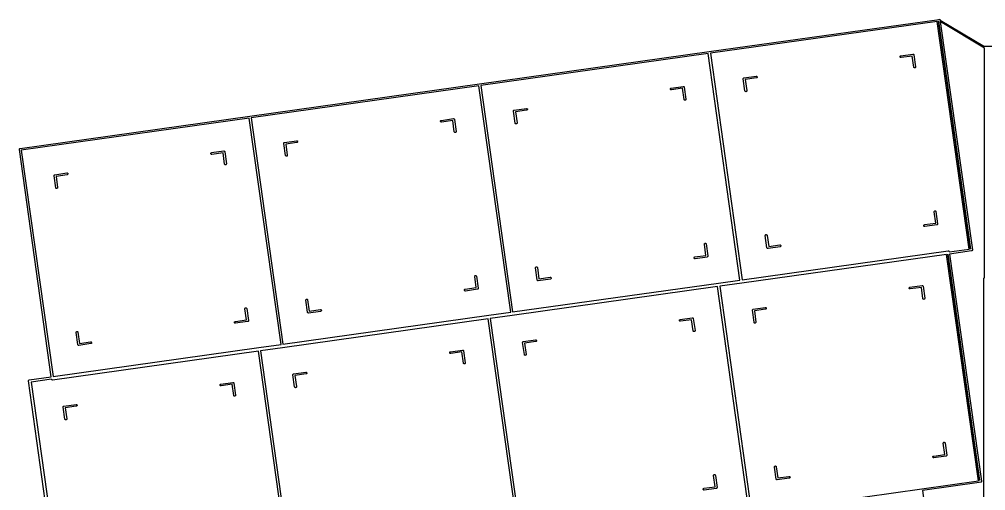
# Model space of a CAD drawing. Header units: millimetres. Extents: x 30 to 267, y -143 to -67.
# Drawn here: x 156.4 to 225.8, y -100.6 to -66.7 of the extents above; entities that cross this region are included whole.
import ezdxf

# ---------------------------------------------------------------- set-up
doc = ezdxf.new("R2010")
doc.units = ezdxf.units.MM
doc.layers.add('User.Drawings', color=9, linetype='CONTINUOUS', true_color=0xc2c2c2)

msp = doc.modelspace()

# ---------------------------------------------------------------- linework, layer by layer
at = {"layer": 'User.Drawings', "linetype": 'CONTINUOUS'}
for p, q in [((205.945, -69.038), (222.435, -66.721)), ((222.3, -66.872), (206.028, -69.159)), ((224.596, -83.208), (222.3, -66.872)), ((222.387, -66.86), (224.686, -83.221)), ((222.389, -66.86), (222.387, -66.86)), ((224.688, -83.221), (222.389, -66.86)), ((222.435, -66.721), (222.448, -66.72)), ((222.448, -66.72), (222.448, -66.72)), ((222.448, -66.72), (222.473, -66.726)), ((222.473, -66.726), (222.494, -66.742)), ((222.494, -66.742), (222.507, -66.764)), ((222.507, -66.764), (222.509, -66.773)), ((222.509, -66.773), (225.692, -68.676)), ((225.691, -68.778), (222.525, -66.884)), ((222.525, -66.884), (224.827, -83.267)), ((225.692, -68.676), (225.694, -68.663)), ((225.694, -68.663), (225.718, -68.639)), ((225.718, -68.639), (225.735, -68.636)), ((225.735, -68.636), (242.344, -68.636)), ((189.453, -71.356), (205.944, -69.038)), ((205.853, -69.183), (189.537, -71.477)), ((208.136, -85.432), (205.853, -69.183)), ((205.944, -69.038), (205.945, -69.038)), ((206.028, -69.159), (208.311, -85.407)), ((219.641, -69.372), (219.657, -69.351)), ((219.657, -69.351), (219.679, -69.338)), ((219.679, -69.338), (219.691, -69.335)), ((219.691, -69.335), (220.557, -69.214)), ((220.51, -69.353), (219.709, -69.465)), ((220.623, -70.153), (220.51, -69.353)), ((220.557, -69.214), (220.57, -69.213)), ((220.57, -69.213), (220.594, -69.219)), ((220.594, -69.219), (220.615, -69.235)), ((220.615, -69.235), (220.628, -69.257)), ((220.628, -69.257), (220.631, -69.269)), ((220.631, -69.269), (220.753, -70.135)), ((225.691, -85.264), (225.691, -68.778)), ((219.635, -69.396), (219.641, -69.372)), ((219.638, -69.422), (219.635, -69.396)), ((219.651, -69.444), (219.638, -69.422)), ((219.672, -69.459), (219.651, -69.444)), ((219.697, -69.466), (219.672, -69.459)), ((219.709, -69.465), (219.697, -69.466)), ((220.626, -70.166), (220.623, -70.153)), ((220.639, -70.188), (220.626, -70.166)), ((220.659, -70.203), (220.639, -70.188)), ((220.684, -70.21), (220.659, -70.203)), ((220.709, -70.206), (220.684, -70.21)), ((220.731, -70.193), (220.709, -70.206)), ((220.747, -70.173), (220.731, -70.193)), ((220.753, -70.148), (220.747, -70.173)), ((220.753, -70.135), (220.753, -70.148)), ((172.963, -73.673), (189.453, -71.356)), ((189.453, -71.356), (189.453, -71.356)), ((208.381, -70.978), (208.388, -70.953)), ((208.382, -70.991), (208.381, -70.978)), ((208.503, -71.857), (208.382, -70.991)), ((208.388, -70.953), (208.403, -70.933)), ((208.403, -70.933), (208.425, -70.92)), ((208.425, -70.92), (208.437, -70.917)), ((208.437, -70.917), (209.303, -70.795)), ((209.321, -70.925), (208.521, -71.038)), ((208.521, -71.038), (208.633, -71.838)), ((209.303, -70.795), (209.316, -70.795)), ((209.316, -70.795), (209.341, -70.801)), ((209.334, -70.922), (209.321, -70.925)), ((209.356, -70.909), (209.334, -70.922)), ((209.341, -70.801), (209.361, -70.816)), ((209.371, -70.889), (209.356, -70.909)), ((209.361, -70.816), (209.374, -70.838)), ((209.378, -70.864), (209.371, -70.889)), ((209.374, -70.838), (209.378, -70.864)), ((189.405, -71.495), (173.046, -73.794)), ((191.688, -87.743), (189.405, -71.495)), ((189.537, -71.477), (191.82, -87.725)), ((203.144, -71.714), (203.15, -71.689)), ((203.147, -71.739), (203.144, -71.714)), ((203.16, -71.761), (203.147, -71.739)), ((203.15, -71.689), (203.166, -71.669)), ((203.181, -71.777), (203.16, -71.761)), ((203.166, -71.669), (203.188, -71.656)), ((203.206, -71.783), (203.181, -71.777)), ((203.188, -71.656), (203.2, -71.653)), ((203.2, -71.653), (204.066, -71.531)), ((203.218, -71.783), (203.206, -71.783)), ((204.019, -71.67), (203.218, -71.783)), ((204.132, -72.471), (204.019, -71.67)), ((204.066, -71.531), (204.079, -71.531)), ((204.079, -71.531), (204.103, -71.537)), ((204.103, -71.537), (204.124, -71.552)), ((204.124, -71.552), (204.137, -71.574)), ((204.137, -71.574), (204.14, -71.587)), ((204.14, -71.587), (204.262, -72.453)), ((208.506, -71.869), (208.503, -71.857)), ((208.519, -71.891), (208.506, -71.869)), ((208.54, -71.906), (208.519, -71.891)), ((208.565, -71.913), (208.54, -71.906)), ((208.59, -71.909), (208.565, -71.913)), ((208.612, -71.896), (208.59, -71.909)), ((208.627, -71.876), (208.612, -71.896)), ((208.634, -71.851), (208.627, -71.876)), ((208.633, -71.838), (208.634, -71.851)), ((204.135, -72.483), (204.132, -72.471)), ((204.148, -72.505), (204.135, -72.483)), ((204.168, -72.521), (204.148, -72.505)), ((204.193, -72.527), (204.168, -72.521)), ((204.218, -72.524), (204.193, -72.527)), ((204.24, -72.511), (204.218, -72.524)), ((204.256, -72.49), (204.24, -72.511)), ((204.262, -72.466), (204.256, -72.49)), ((204.262, -72.453), (204.262, -72.466)), ((191.89, -73.296), (191.897, -73.271)), ((191.891, -73.309), (191.89, -73.296)), ((192.012, -74.174), (191.891, -73.309)), ((191.897, -73.271), (191.912, -73.25)), ((191.912, -73.25), (191.934, -73.237)), ((191.934, -73.237), (191.946, -73.234)), ((191.946, -73.234), (192.812, -73.113)), ((192.83, -73.243), (192.03, -73.355)), ((192.03, -73.355), (192.142, -74.156)), ((192.812, -73.113), (192.825, -73.112)), ((192.825, -73.112), (192.85, -73.119)), ((192.843, -73.24), (192.83, -73.243)), ((192.865, -73.227), (192.843, -73.24)), ((192.85, -73.119), (192.87, -73.134)), ((192.88, -73.206), (192.865, -73.227)), ((192.87, -73.134), (192.883, -73.156)), ((192.887, -73.181), (192.88, -73.206)), ((192.883, -73.156), (192.887, -73.181)), ((156.471, -75.991), (172.962, -73.674)), ((172.916, -73.812), (156.555, -76.112)), ((175.199, -90.061), (172.916, -73.812)), ((172.962, -73.674), (172.963, -73.673)), ((173.046, -73.794), (175.329, -90.042)), ((186.653, -74.032), (186.659, -74.007)), ((186.656, -74.057), (186.653, -74.032)), ((186.669, -74.079), (186.656, -74.057)), ((186.659, -74.007), (186.675, -73.987)), ((186.69, -74.095), (186.669, -74.079)), ((186.675, -73.987), (186.697, -73.974)), ((186.715, -74.101), (186.69, -74.095)), ((186.697, -73.974), (186.709, -73.971)), ((186.709, -73.971), (187.575, -73.849)), ((186.727, -74.1), (186.715, -74.101)), ((187.528, -73.988), (186.727, -74.1)), ((187.641, -74.789), (187.528, -73.988)), ((187.575, -73.849), (187.588, -73.848)), ((187.588, -73.848), (187.612, -73.855)), ((187.612, -73.855), (187.633, -73.87)), ((187.633, -73.87), (187.646, -73.892)), ((187.646, -73.892), (187.649, -73.905)), ((187.649, -73.905), (187.771, -74.77)), ((192.015, -74.187), (192.012, -74.174)), ((192.028, -74.209), (192.015, -74.187)), ((192.049, -74.224), (192.028, -74.209)), ((192.121, -74.214), (192.099, -74.227)), ((192.136, -74.194), (192.121, -74.214)), ((192.143, -74.169), (192.136, -74.194)), ((192.142, -74.156), (192.143, -74.169)), ((187.644, -74.801), (187.641, -74.789)), ((187.657, -74.823), (187.644, -74.801)), ((187.677, -74.839), (187.657, -74.823)), ((187.702, -74.845), (187.677, -74.839)), ((187.727, -74.841), (187.702, -74.845)), ((187.749, -74.828), (187.727, -74.841)), ((187.765, -74.808), (187.749, -74.828)), ((187.771, -74.783), (187.765, -74.808)), ((187.771, -74.77), (187.771, -74.783)), ((192.074, -74.231), (192.049, -74.224)), ((192.099, -74.227), (192.074, -74.231)), ((175.399, -75.613), (175.405, -75.589)), ((175.405, -75.589), (175.421, -75.568)), ((175.421, -75.568), (175.443, -75.555)), ((175.443, -75.555), (175.455, -75.552)), ((175.455, -75.552), (176.321, -75.431)), ((176.339, -75.56), (175.539, -75.673)), ((176.321, -75.431), (176.334, -75.43)), ((176.334, -75.43), (176.359, -75.436)), ((176.352, -75.557), (176.339, -75.56)), ((176.374, -75.544), (176.352, -75.557)), ((176.359, -75.436), (176.379, -75.452)), ((176.389, -75.524), (176.374, -75.544)), ((176.379, -75.452), (176.392, -75.474)), ((176.396, -75.499), (176.389, -75.524)), ((176.392, -75.474), (176.396, -75.499)), ((156.415, -76.052), (156.421, -76.028)), ((156.416, -76.065), (156.415, -76.052)), ((158.708, -92.378), (156.416, -76.065)), ((156.421, -76.028), (156.437, -76.007)), ((156.437, -76.007), (156.459, -75.994)), ((156.459, -75.994), (156.471, -75.991)), ((156.555, -76.112), (158.838, -92.36)), ((170.184, -76.304), (170.206, -76.291)), ((170.206, -76.291), (170.218, -76.288)), ((170.218, -76.288), (171.084, -76.167)), ((171.084, -76.167), (171.097, -76.166)), ((171.097, -76.166), (171.121, -76.172)), ((171.121, -76.172), (171.142, -76.188)), ((171.142, -76.188), (171.155, -76.21)), ((171.155, -76.21), (171.158, -76.222)), ((171.158, -76.222), (171.279, -77.088)), ((175.4, -75.626), (175.399, -75.613)), ((175.521, -76.492), (175.4, -75.626)), ((175.539, -75.673), (175.651, -76.474)), ((170.162, -76.349), (170.168, -76.325)), ((170.165, -76.375), (170.162, -76.349)), ((170.178, -76.397), (170.165, -76.375)), ((170.168, -76.325), (170.184, -76.304)), ((170.199, -76.412), (170.178, -76.397)), ((170.224, -76.419), (170.199, -76.412)), ((170.236, -76.418), (170.224, -76.419)), ((171.037, -76.305), (170.236, -76.418)), ((171.15, -77.106), (171.037, -76.305)), ((175.524, -76.504), (175.521, -76.492)), ((175.537, -76.526), (175.524, -76.504)), ((175.558, -76.542), (175.537, -76.526)), ((175.582, -76.548), (175.558, -76.542)), ((175.608, -76.545), (175.582, -76.548)), ((175.63, -76.532), (175.608, -76.545)), ((175.645, -76.511), (175.63, -76.532)), ((175.652, -76.486), (175.645, -76.511)), ((175.651, -76.474), (175.652, -76.486)), ((171.153, -77.119), (171.15, -77.106)), ((171.166, -77.141), (171.153, -77.119)), ((171.186, -77.156), (171.166, -77.141)), ((171.211, -77.163), (171.186, -77.156)), ((171.236, -77.159), (171.211, -77.163)), ((171.258, -77.146), (171.236, -77.159)), ((171.274, -77.126), (171.258, -77.146)), ((171.28, -77.101), (171.274, -77.126)), ((171.279, -77.088), (171.28, -77.101)), ((158.908, -77.931), (158.914, -77.906)), ((158.909, -77.944), (158.908, -77.931)), ((159.03, -78.81), (158.909, -77.944)), ((158.914, -77.906), (158.93, -77.886)), ((158.93, -77.886), (158.952, -77.873)), ((158.952, -77.873), (158.964, -77.87)), ((158.964, -77.87), (159.83, -77.748)), ((159.848, -77.878), (159.048, -77.991)), ((159.048, -77.991), (159.16, -78.791)), ((159.83, -77.748), (159.843, -77.748)), ((159.843, -77.748), (159.868, -77.754)), ((159.861, -77.875), (159.848, -77.878)), ((159.883, -77.862), (159.861, -77.875)), ((159.868, -77.754), (159.888, -77.769)), ((159.898, -77.842), (159.883, -77.862)), ((159.888, -77.769), (159.901, -77.791)), ((159.905, -77.817), (159.898, -77.842)), ((159.901, -77.791), (159.905, -77.817)), ((159.033, -78.822), (159.03, -78.81)), ((159.046, -78.844), (159.033, -78.822)), ((159.067, -78.859), (159.046, -78.844)), ((159.091, -78.866), (159.067, -78.859)), ((159.117, -78.862), (159.091, -78.866)), ((159.139, -78.849), (159.117, -78.862)), ((159.154, -78.829), (159.139, -78.849)), ((159.161, -78.804), (159.154, -78.829)), ((159.16, -78.791), (159.161, -78.804)), ((222.082, -80.529), (222.089, -80.504)), ((222.083, -80.541), (222.082, -80.529)), ((222.195, -81.342), (222.083, -80.541)), ((222.089, -80.504), (222.104, -80.483)), ((222.104, -80.483), (222.126, -80.47)), ((222.126, -80.47), (222.151, -80.467)), ((222.151, -80.467), (222.176, -80.473)), ((222.176, -80.473), (222.197, -80.489)), ((222.197, -80.489), (222.209, -80.511)), ((222.209, -80.511), (222.213, -80.523)), ((222.213, -80.523), (222.334, -81.389)), ((221.338, -81.516), (221.345, -81.491)), ((221.342, -81.541), (221.338, -81.516)), ((221.355, -81.563), (221.342, -81.541)), ((221.345, -81.491), (221.36, -81.471)), ((221.375, -81.579), (221.355, -81.563)), ((221.36, -81.471), (221.382, -81.458)), ((221.4, -81.585), (221.375, -81.579)), ((221.382, -81.458), (221.394, -81.455)), ((221.394, -81.455), (222.195, -81.342)), ((221.413, -81.584), (221.4, -81.585)), ((222.278, -81.463), (221.413, -81.584)), ((222.291, -81.46), (222.278, -81.463)), ((222.313, -81.447), (222.291, -81.46)), ((222.328, -81.426), (222.313, -81.447)), ((222.335, -81.402), (222.328, -81.426)), ((222.334, -81.389), (222.335, -81.402)), ((209.963, -82.232), (209.969, -82.207)), ((209.963, -82.245), (209.963, -82.232)), ((210.085, -83.11), (209.963, -82.245)), ((209.969, -82.207), (209.985, -82.187)), ((209.985, -82.187), (210.007, -82.174)), ((210.007, -82.174), (210.032, -82.17)), ((210.032, -82.17), (210.057, -82.176)), ((210.057, -82.176), (210.077, -82.192)), ((210.077, -82.192), (210.09, -82.214)), ((210.09, -82.214), (210.093, -82.226)), ((210.093, -82.226), (210.206, -83.027)), ((205.591, -82.846), (205.598, -82.821)), ((205.592, -82.859), (205.591, -82.846)), ((205.704, -83.66), (205.592, -82.859)), ((205.598, -82.821), (205.613, -82.801)), ((205.613, -82.801), (205.635, -82.788)), ((205.635, -82.788), (205.66, -82.784)), ((205.66, -82.784), (205.685, -82.791)), ((205.685, -82.791), (205.705, -82.806)), ((205.705, -82.806), (205.718, -82.828)), ((205.718, -82.828), (205.721, -82.841)), ((205.721, -82.841), (205.843, -83.706)), ((210.088, -83.123), (210.085, -83.11)), ((210.101, -83.145), (210.088, -83.123)), ((210.121, -83.16), (210.101, -83.145)), ((210.146, -83.167), (210.121, -83.16)), ((210.159, -83.166), (210.146, -83.167)), ((211.025, -83.044), (210.159, -83.166)), ((210.206, -83.027), (211.006, -82.915)), ((211.006, -82.915), (211.019, -82.914)), ((211.019, -82.914), (211.044, -82.92)), ((211.037, -83.041), (211.025, -83.044)), ((211.059, -83.028), (211.037, -83.041)), ((211.044, -82.92), (211.064, -82.936)), ((211.075, -83.008), (211.059, -83.028)), ((211.064, -82.936), (211.077, -82.958)), ((211.081, -82.983), (211.075, -83.008)), ((211.077, -82.958), (211.081, -82.983)), ((223.168, -83.409), (224.596, -83.208)), ((224.686, -83.221), (224.688, -83.221)), ((204.847, -83.833), (204.853, -83.809)), ((204.851, -83.859), (204.847, -83.833)), ((204.864, -83.881), (204.851, -83.859)), ((204.853, -83.809), (204.869, -83.788)), ((204.884, -83.896), (204.864, -83.881)), ((204.869, -83.788), (204.891, -83.775)), ((204.909, -83.903), (204.884, -83.896)), ((204.891, -83.775), (204.903, -83.772)), ((204.903, -83.772), (205.704, -83.66)), ((204.922, -83.902), (204.909, -83.903)), ((205.787, -83.78), (204.922, -83.902)), ((205.8, -83.777), (205.787, -83.78)), ((205.822, -83.764), (205.8, -83.777)), ((205.837, -83.744), (205.822, -83.764)), ((205.844, -83.719), (205.837, -83.744)), ((205.843, -83.706), (205.844, -83.719)), ((222.973, -83.594), (208.28, -85.659)), ((208.311, -85.407), (223.091, -83.33)), ((225.257, -99.842), (222.973, -83.594)), ((223.06, -83.582), (225.343, -99.83)), ((225.344, -99.83), (223.06, -83.582)), ((223.06, -83.582), (223.06, -83.582)), ((223.091, -83.33), (223.104, -83.329)), ((223.104, -83.329), (223.104, -83.329)), ((223.104, -83.329), (223.129, -83.336)), ((223.129, -83.336), (223.149, -83.351)), ((223.149, -83.351), (223.162, -83.373)), ((223.162, -83.373), (223.165, -83.386)), ((223.165, -83.386), (223.168, -83.409)), ((224.771, -83.341), (223.19, -83.564)), ((223.19, -83.564), (225.483, -99.877)), ((224.784, -83.338), (224.771, -83.341)), ((224.806, -83.325), (224.784, -83.338)), ((224.821, -83.305), (224.806, -83.325)), ((224.828, -83.28), (224.821, -83.305)), ((224.827, -83.267), (224.828, -83.28)), ((193.472, -84.549), (193.478, -84.525)), ((193.472, -84.562), (193.472, -84.549)), ((193.594, -85.428), (193.472, -84.562)), ((193.478, -84.525), (193.494, -84.504)), ((193.494, -84.504), (193.516, -84.491)), ((193.516, -84.491), (193.541, -84.488)), ((193.541, -84.488), (193.566, -84.494)), ((193.566, -84.494), (193.586, -84.509)), ((193.586, -84.509), (193.599, -84.531)), ((193.599, -84.531), (193.602, -84.544)), ((193.602, -84.544), (193.715, -85.345)), ((189.1, -85.164), (189.106, -85.139)), ((189.101, -85.177), (189.1, -85.164)), ((189.213, -85.977), (189.101, -85.177)), ((189.106, -85.139), (189.122, -85.119)), ((189.122, -85.119), (189.144, -85.106)), ((189.144, -85.106), (189.169, -85.102)), ((189.169, -85.102), (189.194, -85.108)), ((189.194, -85.108), (189.214, -85.124)), ((189.214, -85.124), (189.227, -85.146)), ((189.227, -85.146), (189.23, -85.158)), ((189.23, -85.158), (189.352, -86.024)), ((193.715, -85.345), (194.515, -85.232)), ((194.515, -85.232), (194.528, -85.232)), ((194.528, -85.232), (194.553, -85.238)), ((194.553, -85.238), (194.573, -85.253)), ((194.573, -85.253), (194.586, -85.276)), ((194.59, -85.301), (194.584, -85.326)), ((194.586, -85.276), (194.59, -85.301)), ((225.659, -85.319), (225.66, -85.307)), ((225.659, -101.855), (225.659, -85.319)), ((225.66, -85.307), (225.67, -85.283)), ((225.67, -85.283), (225.688, -85.265)), ((225.688, -85.265), (225.691, -85.264)), ((188.412, -86.09), (189.213, -85.977)), ((206.526, -85.906), (191.79, -87.977)), ((191.82, -87.725), (206.6, -85.648)), ((193.597, -85.44), (193.594, -85.428)), ((193.61, -85.462), (193.597, -85.44)), ((193.63, -85.478), (193.61, -85.462)), ((193.655, -85.484), (193.63, -85.478)), ((193.668, -85.484), (193.655, -85.484)), ((194.534, -85.362), (193.668, -85.484)), ((194.546, -85.359), (194.534, -85.362)), ((194.568, -85.346), (194.546, -85.359)), ((194.584, -85.326), (194.568, -85.346)), ((208.809, -102.154), (206.526, -85.906)), ((206.6, -85.648), (208.136, -85.432)), ((206.6, -85.648), (206.6, -85.648)), ((208.28, -85.659), (206.699, -85.881)), ((206.699, -85.881), (208.983, -102.13)), ((208.28, -85.659), (208.28, -85.659)), ((220.29, -86.006), (220.297, -85.981)), ((220.294, -86.031), (220.29, -86.006)), ((220.297, -85.981), (220.312, -85.961)), ((220.312, -85.961), (220.334, -85.948)), ((220.334, -85.948), (220.347, -85.945)), ((220.347, -85.945), (221.212, -85.823)), ((221.166, -85.962), (220.365, -86.074)), ((221.278, -86.763), (221.166, -85.962)), ((221.212, -85.823), (221.225, -85.822)), ((221.225, -85.822), (221.25, -85.829)), ((221.25, -85.829), (221.271, -85.844)), ((221.271, -85.844), (221.284, -85.866)), ((221.284, -85.866), (221.287, -85.879)), ((221.287, -85.879), (221.408, -86.744)), ((188.356, -86.151), (188.362, -86.126)), ((188.36, -86.176), (188.356, -86.151)), ((188.373, -86.199), (188.36, -86.176)), ((188.362, -86.126), (188.378, -86.106)), ((188.393, -86.214), (188.373, -86.199)), ((188.378, -86.106), (188.4, -86.093)), ((188.418, -86.22), (188.393, -86.214)), ((188.4, -86.093), (188.412, -86.09)), ((188.431, -86.22), (188.418, -86.22)), ((189.296, -86.098), (188.431, -86.22)), ((189.309, -86.095), (189.296, -86.098)), ((189.331, -86.082), (189.309, -86.095)), ((189.346, -86.062), (189.331, -86.082)), ((189.353, -86.037), (189.346, -86.062)), ((189.352, -86.024), (189.353, -86.037)), ((220.307, -86.053), (220.294, -86.031)), ((220.327, -86.069), (220.307, -86.053)), ((220.352, -86.075), (220.327, -86.069)), ((220.365, -86.074), (220.352, -86.075)), ((176.981, -86.867), (176.987, -86.842)), ((176.981, -86.88), (176.981, -86.867)), ((177.103, -87.746), (176.981, -86.88)), ((176.987, -86.842), (177.002, -86.822)), ((177.002, -86.822), (177.025, -86.809)), ((177.025, -86.809), (177.05, -86.805)), ((177.05, -86.805), (177.075, -86.812)), ((177.075, -86.812), (177.095, -86.827)), ((177.095, -86.827), (177.108, -86.849)), ((177.108, -86.849), (177.111, -86.862)), ((177.111, -86.862), (177.224, -87.662)), ((221.281, -86.775), (221.278, -86.763)), ((221.294, -86.797), (221.281, -86.775)), ((221.315, -86.813), (221.294, -86.797)), ((221.34, -86.819), (221.315, -86.813)), ((221.365, -86.815), (221.34, -86.819)), ((221.387, -86.802), (221.365, -86.815)), ((221.402, -86.782), (221.387, -86.802)), ((221.409, -86.757), (221.402, -86.782)), ((221.408, -86.744), (221.409, -86.757)), ((172.609, -87.481), (172.615, -87.457)), ((172.61, -87.494), (172.609, -87.481)), ((172.722, -88.295), (172.61, -87.494)), ((172.615, -87.457), (172.631, -87.436)), ((172.631, -87.436), (172.653, -87.423)), ((172.653, -87.423), (172.678, -87.42)), ((172.678, -87.42), (172.703, -87.426)), ((172.703, -87.426), (172.723, -87.442)), ((172.723, -87.442), (172.736, -87.464)), ((172.736, -87.464), (172.739, -87.476)), ((172.739, -87.476), (172.861, -88.342)), ((175.329, -90.042), (190.109, -87.965)), ((177.106, -87.758), (177.103, -87.746)), ((177.119, -87.78), (177.106, -87.758)), ((177.139, -87.796), (177.119, -87.78)), ((177.164, -87.802), (177.139, -87.796)), ((177.177, -87.801), (177.164, -87.802)), ((178.043, -87.68), (177.177, -87.801)), ((177.224, -87.662), (178.024, -87.55)), ((178.024, -87.55), (178.037, -87.549)), ((178.037, -87.549), (178.062, -87.556)), ((178.055, -87.677), (178.043, -87.68)), ((178.077, -87.664), (178.055, -87.677)), ((178.062, -87.556), (178.082, -87.571)), ((178.093, -87.643), (178.077, -87.664)), ((178.082, -87.571), (178.095, -87.593)), ((178.099, -87.619), (178.093, -87.643)), ((178.095, -87.593), (178.099, -87.619)), ((190.109, -87.965), (191.688, -87.743)), ((190.109, -87.965), (190.109, -87.965)), ((191.789, -87.977), (190.208, -88.199)), ((191.79, -87.977), (191.789, -87.977)), ((209.037, -87.587), (209.043, -87.563)), ((209.037, -87.6), (209.037, -87.587)), ((209.159, -88.466), (209.037, -87.6)), ((209.043, -87.563), (209.059, -87.542)), ((209.059, -87.542), (209.081, -87.529)), ((209.081, -87.529), (209.093, -87.526)), ((209.093, -87.526), (209.959, -87.405)), ((209.977, -87.534), (209.176, -87.647)), ((209.176, -87.647), (209.289, -88.448)), ((209.959, -87.405), (209.972, -87.404)), ((209.972, -87.404), (209.996, -87.41)), ((209.99, -87.531), (209.977, -87.534)), ((210.012, -87.518), (209.99, -87.531)), ((209.996, -87.41), (210.017, -87.426)), ((210.027, -87.498), (210.012, -87.518)), ((210.017, -87.426), (210.03, -87.448)), ((210.033, -87.473), (210.027, -87.498)), ((210.03, -87.448), (210.033, -87.473)), ((171.865, -88.469), (171.871, -88.444)), ((171.869, -88.494), (171.865, -88.469)), ((171.882, -88.516), (171.869, -88.494)), ((171.871, -88.444), (171.887, -88.424)), ((171.902, -88.532), (171.882, -88.516)), ((171.887, -88.424), (171.909, -88.411)), ((171.927, -88.538), (171.902, -88.532)), ((171.909, -88.411), (171.921, -88.408)), ((171.921, -88.408), (172.722, -88.295)), ((171.94, -88.537), (171.927, -88.538)), ((172.805, -88.416), (171.94, -88.537)), ((172.818, -88.413), (172.805, -88.416)), ((172.84, -88.4), (172.818, -88.413)), ((172.855, -88.379), (172.84, -88.4)), ((172.862, -88.355), (172.855, -88.379)), ((172.861, -88.342), (172.862, -88.355)), ((190.078, -88.217), (175.298, -90.294)), ((192.361, -104.466), (190.078, -88.217)), ((190.208, -88.199), (192.492, -104.447)), ((203.799, -88.323), (203.806, -88.299)), ((203.803, -88.349), (203.799, -88.323)), ((203.816, -88.371), (203.803, -88.349)), ((203.806, -88.299), (203.821, -88.278)), ((203.836, -88.386), (203.816, -88.371)), ((203.821, -88.278), (203.843, -88.265)), ((203.861, -88.393), (203.836, -88.386)), ((203.843, -88.265), (203.856, -88.262)), ((203.856, -88.262), (204.721, -88.141)), ((203.874, -88.392), (203.861, -88.393)), ((204.675, -88.28), (203.874, -88.392)), ((204.787, -89.08), (204.675, -88.28)), ((204.721, -88.141), (204.734, -88.14)), ((204.734, -88.14), (204.759, -88.146)), ((204.759, -88.146), (204.78, -88.162)), ((204.78, -88.162), (204.792, -88.184)), ((204.792, -88.184), (204.796, -88.196)), ((204.796, -88.196), (204.917, -89.062)), ((209.162, -88.478), (209.159, -88.466)), ((209.175, -88.5), (209.162, -88.478)), ((209.195, -88.516), (209.175, -88.5)), ((209.22, -88.522), (209.195, -88.516)), ((209.245, -88.519), (209.22, -88.522)), ((209.268, -88.506), (209.245, -88.519)), ((209.283, -88.485), (209.268, -88.506)), ((209.289, -88.461), (209.283, -88.485)), ((209.289, -88.448), (209.289, -88.461)), ((160.49, -89.185), (160.496, -89.16)), ((160.49, -89.198), (160.49, -89.185)), ((160.612, -90.063), (160.49, -89.198)), ((160.496, -89.16), (160.511, -89.14)), ((160.511, -89.14), (160.533, -89.127)), ((160.533, -89.127), (160.559, -89.123)), ((160.559, -89.123), (160.584, -89.129)), ((160.584, -89.129), (160.604, -89.145)), ((160.604, -89.145), (160.617, -89.167)), ((160.617, -89.167), (160.62, -89.179)), ((160.62, -89.179), (160.733, -89.98)), ((204.79, -89.093), (204.787, -89.08)), ((204.803, -89.115), (204.79, -89.093)), ((204.824, -89.13), (204.803, -89.115)), ((204.849, -89.137), (204.824, -89.13)), ((204.874, -89.133), (204.849, -89.137)), ((204.896, -89.12), (204.874, -89.133)), ((204.911, -89.1), (204.896, -89.12)), ((204.918, -89.075), (204.911, -89.1)), ((204.917, -89.062), (204.918, -89.075)), ((160.615, -90.076), (160.612, -90.063)), ((160.628, -90.098), (160.615, -90.076)), ((160.648, -90.113), (160.628, -90.098)), ((160.673, -90.12), (160.648, -90.113)), ((160.686, -90.119), (160.673, -90.12)), ((161.552, -89.997), (160.686, -90.119)), ((160.733, -89.98), (161.533, -89.868)), ((161.533, -89.868), (161.546, -89.867)), ((161.546, -89.867), (161.571, -89.873)), ((161.564, -89.994), (161.552, -89.997)), ((161.586, -89.981), (161.564, -89.994)), ((161.571, -89.873), (161.591, -89.889)), ((161.601, -89.961), (161.586, -89.981)), ((161.591, -89.889), (161.604, -89.911)), ((161.608, -89.936), (161.601, -89.961)), ((161.604, -89.911), (161.608, -89.936)), ((173.618, -90.283), (175.199, -90.061)), ((192.546, -89.905), (192.552, -89.88)), ((192.546, -89.918), (192.546, -89.905)), ((192.668, -90.784), (192.546, -89.918)), ((192.552, -89.88), (192.568, -89.86)), ((192.568, -89.86), (192.59, -89.847)), ((192.59, -89.847), (192.602, -89.844)), ((192.602, -89.844), (193.468, -89.722)), ((193.486, -89.852), (192.685, -89.965)), ((192.685, -89.965), (192.798, -90.765)), ((193.468, -89.722), (193.481, -89.722)), ((193.481, -89.722), (193.505, -89.728)), ((193.498, -89.849), (193.486, -89.852)), ((193.521, -89.836), (193.498, -89.849)), ((193.505, -89.728), (193.526, -89.743)), ((193.536, -89.816), (193.521, -89.836)), ((193.526, -89.743), (193.539, -89.766)), ((193.542, -89.791), (193.536, -89.816)), ((193.539, -89.766), (193.542, -89.791)), ((173.587, -90.535), (158.807, -92.612)), ((158.838, -92.36), (173.618, -90.283)), ((175.871, -106.783), (173.587, -90.535)), ((173.618, -90.283), (173.618, -90.283)), ((175.298, -90.294), (173.717, -90.517)), ((173.717, -90.517), (176.001, -106.765)), ((175.298, -90.294), (175.298, -90.294)), ((187.308, -90.641), (187.315, -90.616)), ((187.312, -90.666), (187.308, -90.641)), ((187.325, -90.689), (187.312, -90.666)), ((187.315, -90.616), (187.33, -90.596)), ((187.345, -90.704), (187.325, -90.689)), ((187.33, -90.596), (187.352, -90.583)), ((187.37, -90.71), (187.345, -90.704)), ((187.352, -90.583), (187.365, -90.58)), ((187.365, -90.58), (188.23, -90.458)), ((187.383, -90.71), (187.37, -90.71)), ((188.184, -90.597), (187.383, -90.71)), ((188.296, -91.398), (188.184, -90.597)), ((188.23, -90.458), (188.243, -90.458)), ((188.243, -90.458), (188.268, -90.464)), ((188.268, -90.464), (188.288, -90.48)), ((188.288, -90.48), (188.301, -90.502)), ((188.301, -90.502), (188.304, -90.514)), ((188.304, -90.514), (188.426, -91.38)), ((192.671, -90.796), (192.668, -90.784)), ((192.684, -90.818), (192.671, -90.796)), ((192.704, -90.834), (192.684, -90.818)), ((192.729, -90.84), (192.704, -90.834)), ((192.754, -90.836), (192.729, -90.84)), ((192.777, -90.823), (192.754, -90.836)), ((192.792, -90.803), (192.777, -90.823)), ((192.798, -90.778), (192.792, -90.803)), ((192.798, -90.765), (192.798, -90.778)), ((188.299, -91.411), (188.296, -91.398)), ((188.312, -91.433), (188.299, -91.411)), ((188.333, -91.448), (188.312, -91.433)), ((188.358, -91.454), (188.333, -91.448)), ((188.383, -91.451), (188.358, -91.454)), ((188.405, -91.438), (188.383, -91.451)), ((188.42, -91.417), (188.405, -91.438)), ((188.427, -91.393), (188.42, -91.417)), ((188.426, -91.38), (188.427, -91.393)), ((176.055, -92.223), (176.061, -92.198)), ((176.055, -92.236), (176.055, -92.223)), ((176.177, -93.101), (176.055, -92.236)), ((176.061, -92.198), (176.077, -92.178)), ((176.077, -92.178), (176.099, -92.165)), ((176.099, -92.165), (176.111, -92.162)), ((176.111, -92.162), (176.977, -92.04)), ((176.995, -92.17), (176.194, -92.282)), ((176.977, -92.04), (176.99, -92.039)), ((176.99, -92.039), (177.014, -92.046)), ((177.007, -92.167), (176.995, -92.17)), ((177.029, -92.154), (177.007, -92.167)), ((177.014, -92.046), (177.035, -92.061)), ((177.045, -92.133), (177.029, -92.154)), ((177.035, -92.061), (177.048, -92.083)), ((177.051, -92.109), (177.045, -92.133)), ((177.048, -92.083), (177.051, -92.109)), ((157.071, -92.662), (157.077, -92.637)), ((157.071, -92.675), (157.071, -92.662)), ((159.38, -109.102), (157.071, -92.675)), ((157.077, -92.637), (157.092, -92.617)), ((157.092, -92.617), (157.114, -92.604)), ((157.114, -92.604), (157.127, -92.601)), ((157.127, -92.601), (158.708, -92.378)), ((158.733, -92.553), (157.259, -92.76)), ((157.259, -92.76), (159.552, -109.076)), ((158.733, -92.556), (158.733, -92.553)), ((158.736, -92.569), (158.733, -92.556)), ((158.749, -92.591), (158.736, -92.569)), ((158.77, -92.606), (158.749, -92.591)), ((158.794, -92.613), (158.77, -92.606)), ((158.807, -92.612), (158.794, -92.613)), ((170.817, -92.959), (170.824, -92.934)), ((170.824, -92.934), (170.839, -92.914)), ((170.839, -92.914), (170.861, -92.901)), ((170.861, -92.901), (170.874, -92.898)), ((170.874, -92.898), (171.739, -92.776)), ((171.693, -92.915), (170.892, -93.027)), ((171.805, -93.716), (171.693, -92.915)), ((171.739, -92.776), (171.752, -92.775)), ((171.752, -92.775), (171.777, -92.782)), ((171.777, -92.782), (171.797, -92.797)), ((171.797, -92.797), (171.81, -92.819)), ((171.81, -92.819), (171.813, -92.832)), ((171.813, -92.832), (171.935, -93.697)), ((176.194, -92.282), (176.307, -93.083)), ((170.821, -92.984), (170.817, -92.959)), ((170.834, -93.006), (170.821, -92.984)), ((170.854, -93.022), (170.834, -93.006)), ((170.879, -93.028), (170.854, -93.022)), ((170.892, -93.027), (170.879, -93.028)), ((176.18, -93.114), (176.177, -93.101)), ((176.193, -93.136), (176.18, -93.114)), ((176.213, -93.151), (176.193, -93.136)), ((176.238, -93.158), (176.213, -93.151)), ((176.263, -93.154), (176.238, -93.158)), ((176.285, -93.141), (176.263, -93.154)), ((176.301, -93.121), (176.285, -93.141)), ((176.307, -93.096), (176.301, -93.121)), ((176.307, -93.083), (176.307, -93.096)), ((171.808, -93.728), (171.805, -93.716)), ((171.821, -93.75), (171.808, -93.728)), ((171.842, -93.766), (171.821, -93.75)), ((171.866, -93.772), (171.842, -93.766)), ((171.892, -93.768), (171.866, -93.772)), ((171.914, -93.755), (171.892, -93.768)), ((171.929, -93.735), (171.914, -93.755)), ((171.936, -93.71), (171.929, -93.735)), ((171.935, -93.697), (171.936, -93.71)), ((159.564, -94.54), (159.57, -94.516)), ((159.564, -94.553), (159.564, -94.54)), ((159.686, -95.419), (159.564, -94.553)), ((159.57, -94.516), (159.585, -94.495)), ((159.585, -94.495), (159.608, -94.482)), ((159.608, -94.482), (159.62, -94.479)), ((159.62, -94.479), (160.486, -94.358)), ((160.504, -94.487), (159.703, -94.6)), ((159.703, -94.6), (159.816, -95.401)), ((160.486, -94.358), (160.499, -94.357)), ((160.499, -94.357), (160.523, -94.363)), ((160.516, -94.484), (160.504, -94.487)), ((160.538, -94.471), (160.516, -94.484)), ((160.523, -94.363), (160.544, -94.379)), ((160.554, -94.451), (160.538, -94.471)), ((160.544, -94.379), (160.557, -94.401)), ((160.56, -94.426), (160.554, -94.451)), ((160.557, -94.401), (160.56, -94.426)), ((159.689, -95.431), (159.686, -95.419)), ((159.702, -95.453), (159.689, -95.431)), ((159.722, -95.469), (159.702, -95.453)), ((159.747, -95.475), (159.722, -95.469)), ((159.772, -95.472), (159.747, -95.475)), ((159.794, -95.459), (159.772, -95.472)), ((159.81, -95.438), (159.794, -95.459)), ((159.816, -95.413), (159.81, -95.438)), ((159.816, -95.401), (159.816, -95.413)), ((222.738, -97.138), (222.744, -97.113)), ((222.744, -97.113), (222.76, -97.093)), ((222.76, -97.093), (222.782, -97.08)), ((222.782, -97.08), (222.807, -97.076)), ((222.807, -97.076), (222.832, -97.083)), ((222.832, -97.083), (222.852, -97.098)), ((222.852, -97.098), (222.865, -97.12)), ((222.738, -97.151), (222.738, -97.138)), ((222.851, -97.951), (222.738, -97.151)), ((222.865, -97.12), (222.868, -97.132)), ((222.868, -97.132), (222.99, -97.998)), ((221.994, -98.125), (222, -98.1)), ((221.997, -98.151), (221.994, -98.125)), ((222.01, -98.173), (221.997, -98.151)), ((222, -98.1), (222.016, -98.08)), ((222.031, -98.188), (222.01, -98.173)), ((222.016, -98.08), (222.038, -98.067)), ((222.055, -98.194), (222.031, -98.188)), ((222.038, -98.067), (222.05, -98.064)), ((222.05, -98.064), (222.851, -97.951)), ((222.068, -98.194), (222.055, -98.194)), ((222.934, -98.072), (222.068, -98.194)), ((222.947, -98.069), (222.934, -98.072)), ((222.969, -98.056), (222.947, -98.069)), ((222.984, -98.036), (222.969, -98.056)), ((222.99, -98.011), (222.984, -98.036)), ((222.99, -97.998), (222.99, -98.011)), ((210.618, -98.841), (210.625, -98.816)), ((210.619, -98.854), (210.618, -98.841)), ((210.741, -99.72), (210.619, -98.854)), ((210.625, -98.816), (210.64, -98.796)), ((210.64, -98.796), (210.662, -98.783)), ((210.662, -98.783), (210.688, -98.779)), ((210.688, -98.779), (210.712, -98.786)), ((210.712, -98.786), (210.733, -98.801)), ((210.733, -98.801), (210.746, -98.823)), ((210.746, -98.823), (210.749, -98.836)), ((210.749, -98.836), (210.861, -99.637)), ((206.247, -99.456), (206.253, -99.431)), ((206.247, -99.468), (206.247, -99.456)), ((206.36, -100.269), (206.247, -99.468)), ((206.253, -99.431), (206.269, -99.41)), ((206.269, -99.41), (206.291, -99.397)), ((206.291, -99.397), (206.316, -99.394)), ((206.316, -99.394), (206.341, -99.4)), ((206.341, -99.4), (206.361, -99.416)), ((206.361, -99.416), (206.374, -99.438)), ((206.374, -99.438), (206.377, -99.45)), ((206.377, -99.45), (206.499, -100.316)), ((208.983, -102.13), (225.257, -99.842)), ((210.744, -99.732), (210.741, -99.72)), ((210.757, -99.754), (210.744, -99.732)), ((210.777, -99.77), (210.757, -99.754)), ((210.802, -99.776), (210.777, -99.77)), ((210.815, -99.775), (210.802, -99.776)), ((211.68, -99.654), (210.815, -99.775)), ((210.861, -99.637), (211.662, -99.524)), ((211.662, -99.524), (211.675, -99.523)), ((211.675, -99.523), (211.7, -99.53)), ((211.693, -99.651), (211.68, -99.654)), ((211.715, -99.638), (211.693, -99.651)), ((211.7, -99.53), (211.72, -99.545)), ((211.73, -99.617), (211.715, -99.638)), ((211.72, -99.545), (211.733, -99.567)), ((211.737, -99.593), (211.73, -99.617)), ((211.733, -99.567), (211.737, -99.593)), ((225.343, -99.83), (225.344, -99.83)), ((225.483, -99.877), (225.483, -99.89)), ((205.503, -100.443), (205.509, -100.418)), ((205.506, -100.468), (205.503, -100.443)), ((205.519, -100.49), (205.506, -100.468)), ((205.509, -100.418), (205.525, -100.398)), ((205.54, -100.506), (205.519, -100.49)), ((205.525, -100.398), (205.547, -100.385)), ((205.564, -100.512), (205.54, -100.506)), ((205.547, -100.385), (205.559, -100.382)), ((205.559, -100.382), (206.36, -100.269)), ((205.577, -100.511), (205.564, -100.512)), ((206.443, -100.39), (205.577, -100.511)), ((206.455, -100.387), (206.443, -100.39)), ((206.478, -100.374), (206.455, -100.387)), ((206.493, -100.353), (206.478, -100.374)), ((206.499, -100.329), (206.493, -100.353)), ((206.499, -100.316), (206.499, -100.329)), ((225.319, -99.967), (221.25, -100.539)), ((221.25, -100.539), (223.555, -116.944)), ((225.325, -99.965), (225.319, -99.967)), ((225.427, -99.951), (225.325, -99.965)), ((225.44, -99.948), (225.427, -99.951)), ((225.462, -99.935), (225.44, -99.948)), ((225.477, -99.914), (225.462, -99.935)), ((225.483, -99.89), (225.477, -99.914))]:
    msp.add_line(p, q, dxfattribs=at)

doc.saveas('drawing.dxf')
